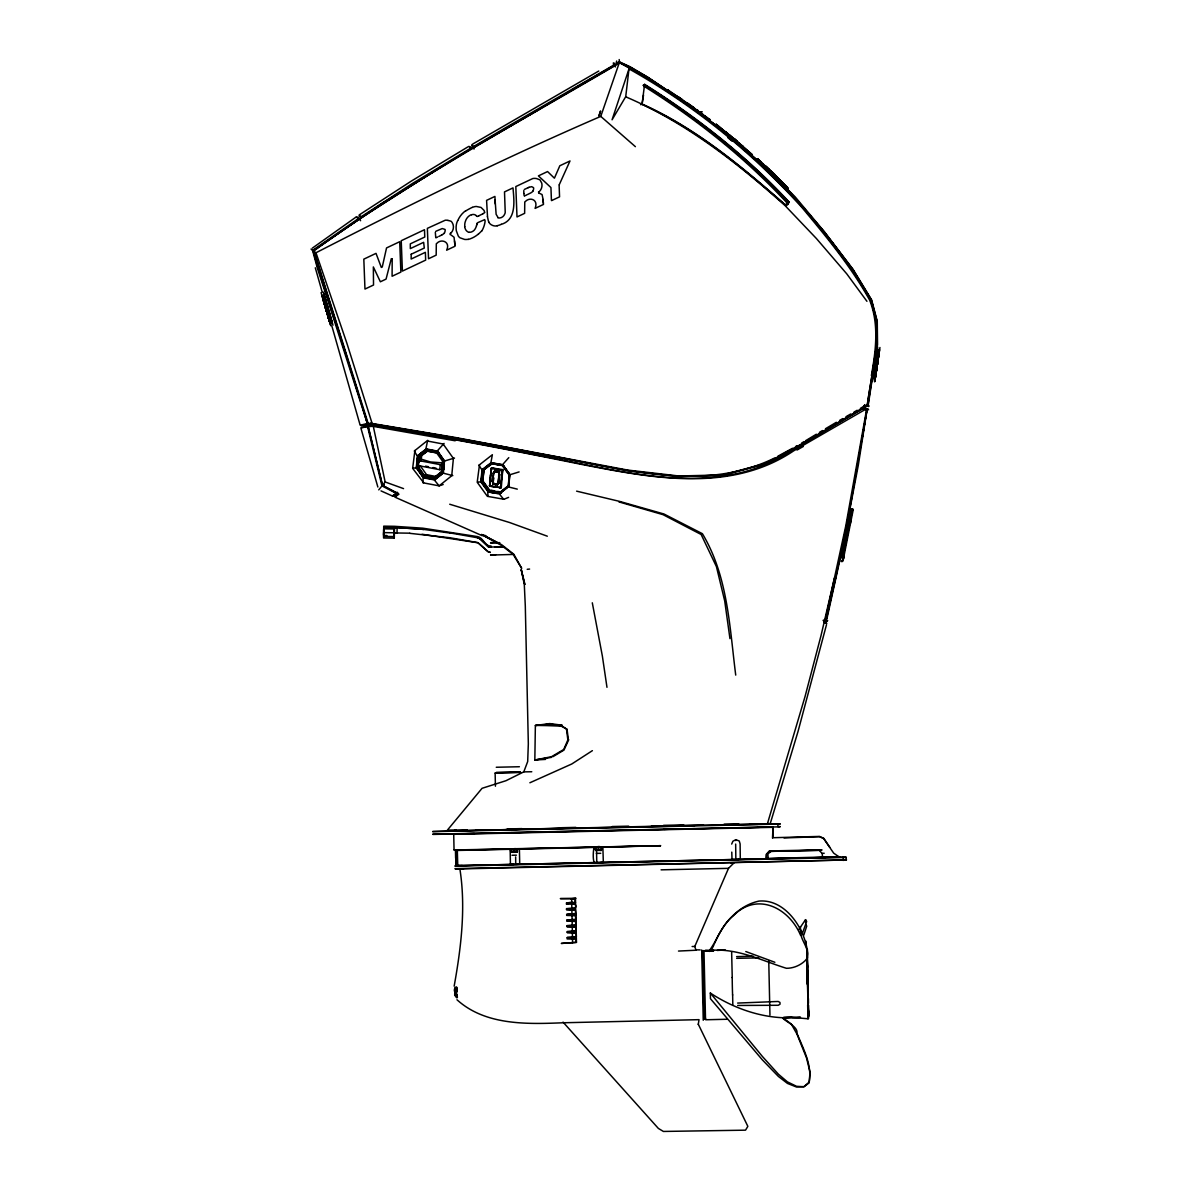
<?xml version="1.0" encoding="UTF-8"?>
<svg xmlns="http://www.w3.org/2000/svg" width="1191" height="1191" viewBox="0 0 1191 1191"><rect width="100%" height="100%" fill="white"/><g stroke="black" fill="none" stroke-linecap="round" stroke-linejoin="round"><path stroke-width="1.5" d="M435.325 232.334L435.757 237.679M484.499 212.072L484.275 210.986A5.523 5.106 -80.3 0 0 483.933 210.301L481.015 207.428L476.326 206.475A12.833 11.836 -83 0 0 472.455 207.353M523.787 190.634L523.861 193.433M807.974 1017.025L807.974 1018.781L791.702 1017.337L800.486 1017.278C768.686 1020.538 736.782 1010.4 710.327 993.041L710.476 998.743L762.329 1059.841L778.423 1076.47L787.474 1083.423L796.466 1087.011L803.955 1086.639L809.151 1082.098C812.322 1064.799 803.181 1048.72 796.928 1033.178C798.923 1023.62 768.642 1015.715 791.643 1017.248L782.815 1017.977M397.437 532.839L383.636 532.615L383.562 537.99L394.147 538.124L394.295 527.405L421.971 529.221M383.606 534.759L383.725 526.154L394.459 526.303L422.79 528.179L477.517 536.59C483.263 537.513 484.945 546.758 491.049 545.984M386.911 535.518L383.785 535.533L384.187 529.712M383.591 536.412L394.176 536.56L394.281 528.968L383.681 528.819M394.295 537.975L394.504 527.553M383.591 535.727L383.681 529.504L383.666 530.367M397.035 533.002L397.109 527.777L383.71 527.256M843.451 556.152L843.407 558.981L843.898 556.495M383.785 535.533L383.8 534.729M383.844 530.516L383.859 529.712M394.176 536.56L394.251 532.764M735.785 840.608L735.815 839.655L739.269 841.01L740.117 843.943L740.296 859.113L737.616 859.426M423.162 478.454L422.924 482.772L439.122 485.854L443.171 484.514M864.056 409.272L864.606 404.925M710.327 993.041L762.374 1056.447L778.393 1074.193L787.43 1081.875L796.556 1086.311L804.014 1086.743L809.195 1082.842L809.984 1071.96L806.501 1057.846L796.928 1033.996L791.315 1024.111L782.889 1017.754M877.35 364.654L878.258 358.372L876.04 373.006L878.898 354.189L875.147 378.812L879.449 350.779M877.588 362.719C877.335 364.729 878.63 355.99 877.767 361.93A8.545 1.161 83.7 0 0 877.722 362.198L877.201 365.577L878.065 359.682L875.847 359.474L874.194 370.356L874.432 368.912A14.515 1.489 78.1 0 1 874.447 368.778L877.737 347.162M876.278 356.675L876.68 354.099L875.727 360.337L876.472 355.424M875.847 359.518L873.465 375.21L874.164 370.58M874.715 381.671L877.261 364.908M873.107 377.517L874.134 370.833M873.777 373.155C873.375 375.775 874.432 368.868 873.837 372.768M874.804 366.441L874.283 369.805L874.775 366.575M877.425 364.089L877.573 363.136M644.599 84.338L642.038 104.346C694.547 127.899 739.343 164.909 782.338 202.53L785.077 204.912L787.936 204.42L789.142 202.053L786.09 198.763C744.375 154.413 696.154 116.614 644.599 84.338L644.51 87.33M878.407 357.672L878.794 354.829M876.189 372.232L876.368 370.907L876.174 372.188A26.708 7.369 67.5 0 1 876.114 372.575L875.802 374.778L876.025 373.2M878.273 358.58L877.975 360.278L875.847 359.593L877.975 360.292L875.847 359.608M443.915 469.165L439.792 469.701L417.356 465.443L418.22 459.16L419.545 458.639L430.502 461.959L441.548 462.808M444.407 464.118L440.283 464.654L439.792 469.701M490.32 475.179L489.605 486.196L501.292 487.595L502.751 469.626L491.541 467.914L490.484 475.283M491.436 468.376L502.289 470.519L500.473 487.595L499.491 487.804M434.879 479.645L423.698 477.442L416.552 467.795L417.684 455.945L426.542 448.962M416.552 467.795L417.907 456.064L426.393 449.275L437.305 451.344L444.213 461.051M419.083 462.168L419.56 457.061L427.003 451.121L436.531 452.922L438.467 451.851M421.004 461.081L421.659 456.004M434.179 477.576L436.114 476.504L426.572 474.688L420.527 466.187L418.592 467.274L424.636 475.775L434.179 477.576L441.623 471.636L442.71 461.379L436.546 452.774L426.854 450.927L419.292 456.972L418.294 467.363L424.458 475.998L434.149 477.844L441.712 471.8L442.59 461.423M437.603 451.061L444.377 461.006L443.097 472.723L434.596 479.511M437.38 451.017L444.481 461.006L443.335 472.991L434.611 479.958L423.415 477.844L416.299 467.855L417.445 455.87L426.184 448.903L437.484 451.106M510.686 851.505L510.671 848.915L510.701 851.55L517.49 851.431L516.596 851.431M510.656 848.96L517.445 848.841L517.445 851.178M595.128 849.481C597.45 841.963 609.509 851.386 595.887 849.63M874.983 365.205L875.162 364.074L874.298 369.716M875.445 377.1L875.668 375.701M876.427 370.475L876.606 369.493M875.37 362.704L874.998 365.175L877.261 365.086M877.901 360.992L877.722 361.99L878.02 360.233M873.137 377.339L873.435 375.388L872.973 378.485M877.439 349.052L876.859 352.834M875.698 360.471L875.549 361.498L875.936 358.997M876.308 371.473L876.263 371.518A25.056 7.414 60.3 0 0 876.323 371.25L876.174 372.083L876.353 371.026A8.084 0.923 84.7 0 0 876.368 370.877M873.226 376.788L873.405 375.582M875.638 375.909L875.906 373.914A18.044 5.583 68.2 0 0 875.995 373.393L875.921 374.019A22.227 10.838 26.6 0 0 875.921 373.885L873.807 372.947M492.568 475.715L494.176 471.353L498.835 472.187L499.714 474.614L499.193 479.511M492.985 475.79L492.389 481.521L493.193 483.71L497.376 484.409L499.52 482.191M493.387 481.09L493.729 477.889M499.118 476.876L499.714 474.614M875.787 374.703L876.025 373.364L874.76 381.641M479.482 464.818L477.204 482.266L487.387 496.334L503.957 499.267L508.602 497.362M499.937 493.416L488.444 491.466L481.149 481.715L482.415 469.85L491.645 462.733M491.481 462.808L482.578 469.775L481.328 481.64L482.921 480.956L490.037 490.781C483.308 491.541 499.654 494.741 501.351 492.806L488.757 490.737L500.086 492.374L508.468 485.809L509.004 474.911L502.304 465.577L491.57 463.656L483.129 470.251L481.923 481.521L488.682 490.841L499.431 492.761M487.804 492.374L487.968 496.275M489.695 485.526L491.555 468.018L489.605 486.196M492.434 478.276L492.836 483.948L497.496 484.782L498.865 482.757L499.401 476.921M493.059 475.819L493.238 483.665M493.104 481.075L493.446 477.844M500.473 487.595L502.662 470.311L491.541 467.914M499.58 493.565L508.483 486.613L509.748 474.747L502.974 464.773M508.631 486.806L509.912 474.673L502.796 464.847L491.302 462.882M873.375 375.775L872.527 381.433M877.172 365.801L875.013 365.027M491.02 461.944L492.374 454.724L479.184 465.041M491.943 481.521L494.503 471.755L497.585 470.951L499.565 471.949M498.969 476.891L497.287 484.439L498.508 482.623L498.776 472.217L494.295 471.413L492.955 473.393M875.579 361.32L875.772 360.054M877.856 361.245L877.841 361.171A12.342 1.816 81.4 0 0 877.827 361.469L877.812 361.32M876.606 369.314L876.487 370.297M876.933 367.349C877.142 365.801 876.576 369.612 876.904 367.572M878.869 354.665L879.092 353.176M874.536 368.198L874.67 367.275M628.997 68.884L612.07 119.785L625.722 96.679L628.997 68.884C693.549 105.076 752.027 152.433 801.737 207.264C826.331 236.726 850.97 266.456 869.653 300.132C879.241 324.384 875.802 350.645 871.365 375.597M864.175 405.55L867.852 405.55L877.261 344.512L877.008 321.257L871.365 299.849L852.845 269.404L824.306 231.917L787.593 189.443L763.312 165.579L725.81 132.767L685.391 102.515L647.651 77.221L629.994 67.053L619.454 62.289L571.948 89.801M426.05 448.099L427.688 440.313M358.997 216.003L360.933 217.923L361.081 216.792L412.443 183.459L470.445 148.369L471.562 148.681L470.653 149.232M643.527 95.072L642.038 104.346M823.249 620.66L825.839 621.062L835.68 577.918M851.654 498.285L867.018 409.898L866.735 408.632L864.413 408.185L864.324 408.945L868.165 408.96M713.647 950.612L705.385 950.641L709.508 951.356L713.647 950.612L705.429 950.418M878.928 353.593L879.955 347.504M875.087 379.214L875.251 378.47M875.459 376.907L875.474 376.698M879.42 351.017L879.613 349.722M875.489 372.158L876.636 364.535M878.184 354.337L877.797 356.913M875.4 362.511L876.04 358.238M876.65 354.233L876.07 358.104M877.127 361.364L877.588 358.327M875.281 373.498L874.432 379.021M876.844 352.968L877.395 349.395M878.362 353.206L878.943 349.38M864.413 408.185L863.386 408.781L866.944 409.287L862.433 437.112M397.094 492.211L396.543 492.776L382.609 485.496L368.138 426.661L369.329 425.544L374.718 425.857C443.707 437.052 512.309 450.332 580.776 464.267C650.703 477.889 730.277 493.61 793.608 450.883L866.735 408.632L845.789 525.812L824.797 622.342L826.837 623.34M698.268 1024.424L699.028 1019.66L563.06 1022.771C527.122 1024.215 485.481 1025.585 456.972 999.755M841.248 561.467L842.126 561.646L850.195 521.182M874.581 367.885L876.799 368.093L874.611 367.736M454.158 986.163C461.066 947.783 466.009 907.572 459.875 868.954M846.444 525.856L851.684 498.389M863.281 408.573L863.713 406.325M615.494 66.919L613.618 65.192L508.304 126.127L473.408 146.612L474.018 149.098M476.862 224.355L476.787 224.712A11.017 10.153 -79.2 0 1 476.519 225.828M785.077 204.912L782.353 202.172C739.477 164.581 694.755 127.69 642.351 104.153L640.564 104.659M490.32 552.326L487.878 551.478L477.829 542.62L449.766 537.722L409.749 533.33M601.783 847.158L600.979 847.039M851.773 508.646L853.232 509.688L850.761 522.045M843.079 551.567L843.719 548.411M842.975 561.095L851.059 520.601M852.667 508.825L850.046 521.926M841.471 550.168L846.444 525.99M360.59 220.722L359.369 218.965L313.561 250.512L367.691 423.907L372.128 423.49L455.007 437.41L627.776 470.088L678.81 475.983L722.729 474.926L766.2 463.239L803.434 442.963L866.706 405.58L867.376 404.24C871.842 369.925 883.722 334.016 870.695 300.147M835.68 577.784L841.471 550.302M834.444 577.992L821.046 635.503L805.101 696.333L767.614 823.1L768.984 823.696M828.46 609.598L825.214 623.31M647.368 77.862L619.484 62.751L616.64 64.403L616.64 61.009M826.524 624.605L798.015 731.527L770.413 823.041M510.165 849.019L510.418 864.19L513.857 864.383M595.068 849.689C594.145 838.732 591.391 863.624 595.247 862.582M476.995 223.729L477.04 223.625A9.2 8.441 -79.2 0 0 476.876 224.355M772.497 838.136L773.033 826.986M417.356 465.443L417.743 464.207M367.766 423.907L370.297 423.877L370.58 422.969M803.791 935.114L806.754 926.047L805.682 924.395M538.555 191.781L538.689 192.897M614.392 63.168L614.675 65.52L473.095 147.505L382.43 203.214L313.099 250.706L315.987 252.76C409.644 204.748 504.135 158.15 600.755 116.39L619.454 62.289L647.264 77.847L685.153 103.185M864.472 409.391L864.86 408.275L863.564 408.215L792.104 450.332C715.449 501.143 620.973 470.088 538.124 455.364C484.171 444.466 430.011 434.685 375.701 425.783L374.331 425.202M843.288 860.468L843.213 857.088M455.989 829.948L447.399 830.127L482.057 788.308L505.967 780.715L523.787 771.872L527.687 761.54L528.328 743.824L525.305 606.07L524.293 584.334L521.241 569.7L524.963 584.409M373.111 425.455L385.155 481.968L382.43 485.392L398.97 494.176L394.816 497.094L396.469 495.709M568.688 739.79L563.953 750.107L552.922 756.687M678.498 951.058L696.006 950.224L694.785 946.458L728.505 868.343L733.998 862.88L730.961 862.954M575.938 939.208L576.355 938.27L567.11 938.002L567.139 938.925L575.938 939.208L576.429 942.409L576.355 938.27M731.691 844.077L732.882 841.248L735.815 839.655M576.221 932.33L576.325 937.317L576.221 932.33L566.99 932.523L575.819 933.253M457.657 220.603L456.897 222.523A13.935 12.669 -79.7 0 0 456.287 225.144L456.138 226.558A17.85 16.242 -79.6 0 0 456.361 230.89L458.267 235.997A8.099 7.399 -78.5 0 0 460.009 237.813L464.594 239.421A16.049 14.679 -76.7 0 0 467.78 239.361L468.227 239.302M559.264 184.679L569.998 160.964L559.815 165.772L554.41 178.188L547.562 171.564L538.406 175.881L550.942 187.568L551.433 200.505M802.198 933.893L806.679 921.492L805.548 919.646L798.61 929.829M714.645 943.332C722.58 924.052 737.75 905.681 758.935 901.096C784.795 898.729 804.029 927.566 807.29 950.358M712.099 948.661L714.005 944.671M575.685 927.253L576.087 926.449L566.856 926.658L575.685 927.253L576.191 931.362L566.976 931.645L575.759 930.9M643.676 84.933C694.963 117.105 742.931 154.77 784.482 198.912L787.832 202.515L786.298 205.552L786.76 202.664L789.142 202.053M773.048 837.72L819.482 836.424L823.8 838.33L829.725 847.233M567.154 729.294L561.229 726.138L537.9 725.274L547.592 724.545L561.423 725.513L567.08 729.532L568.405 739.968M575.551 921.492L575.968 920.822L566.737 921.03L575.551 921.492L576.072 925.481L566.827 925.69L575.625 924.945M575.432 915.775L575.849 915.135L566.603 915.343L575.432 915.775L575.938 919.854L566.708 920.048L575.506 919.288M377.86 487.03L360.903 428.165L371.413 425.142L364.64 426.408M498.791 482.712L497.496 484.782M493.238 473.467L495.471 471.219M499.803 482.266L497.466 484.677L492.836 483.948M481.551 534.536L501.634 544.719L513.842 554.247L521.703 568.39L513.113 554.336L501.292 545.284L481.551 534.536L486.062 535.771M575.298 909.984L566.484 909.611L575.298 909.984L575.819 914.167L566.588 914.375L575.372 913.512M378.753 489.873L381.969 485.913L367.647 426.929M713.394 951.013L713.707 950.254M768.701 169.837L768.225 168.556M669.163 91.841L680.18 98.317L667.094 90.084L668.553 91.171M696.705 110.257L701.573 113.398M700.01 111.999L699.296 112.49L699.876 111.835M708.094 119.04L709.717 119.502M729.056 135.372L725.661 131.769M481.566 231.039L478.172 234.404M423.415 477.844L416.79 467.721M503.049 464.103L508.795 457.657M437.812 450.332L444.079 443.424M575.179 904.297L566.35 904.014C578.618 899.473 579.392 912.544 566.454 908.644L575.253 907.736M821.909 849.793L769.297 850.97L766.23 854.364L766.289 858.532L766.632 854.483L769.475 851.371L821.626 850.255L769.58 851.416M459.354 865.589L845.923 857.029L846.429 859.962L455.394 869.043M394.906 494.429L393.298 495.888L397.526 492.568M766.751 854.498L770.577 851.922M381.016 490.9L392.494 496.051L394.102 494.578M417.684 455.945L426.438 449.007M421.703 454.366L424.696 452.029M427.688 451.032L419.679 457.016M437.35 475.507L442.308 471.547M434.626 479.735L443.499 472.753M396.96 493.163L392.494 496.051M491.809 463.12L482.757 470.028L481.536 481.611L488.489 491.198L499.535 493.193L508.229 486.39L509.45 474.807L502.513 465.205L491.451 463.225M508.393 485.705L500.086 492.374M455.468 987.964L454.605 988.634C453.905 996.539 460.143 987.354 455.468 987.964L456.778 987.324M450.719 233.064L450.406 233.302A2.576 2.352 -79.6 0 0 450.079 233.57L450.138 234.567M312.325 248.145L355.811 217.238M414.9 450.526L412.652 468.346L423.624 482.712M311.045 249.068L312.563 250.378L358.223 218.712L359.369 218.965L357.404 217.075M359.622 214.663L411.252 181.136L467.989 146.835M360.933 217.923L442.099 166.144M396.469 494.593L398.33 493.357M592.389 750.658L571.784 763.982L529.876 782.77M491.183 468.539L492.032 467.706M500.443 488.072L501.292 487.595M825.839 621.062L827.715 620.69M499.788 471.785L498.434 472.455L499.223 474.584M795.514 446.61L797.107 445.657M805.712 440.64L816.356 434.224M819.393 432.393L822.43 430.561M825.482 428.73L836.365 422.284M860.364 408.409L863.594 406.473M502.289 470.519L503.153 470.103M472.708 144.066L598.775 71.043M619.499 63.049C516.805 123.343 411.773 180.273 315.019 250.036L313.099 250.706L317.64 266.844L348.457 362.213M616.893 63.302L619.424 61.843L629.979 66.696L647.8 77.221L685.629 102.56L726.063 132.811L763.565 165.623L795.126 196.828L824.485 231.858L853.098 269.434L871.604 299.864L877.261 321.272L877.544 344.541L868.15 405.58L864.338 405.565L865.41 405.923M801.692 443.007L804.178 441.563M839.566 420.438L842.752 418.577M845.952 416.731L850.761 413.962M853.962 412.116L857.163 410.255M539.434 109.274L473.184 147.729L471.621 145.6M382.609 485.496L384.276 484.543M797.032 450.034L803.285 446.476M426.572 474.688L424.636 475.775M575.476 898.818L570.951 898.863L575.953 898.237L560.321 898.61L575.476 898.818L575.566 902.852L566.335 903.046L571.71 902.183L575.566 902.852M774.567 458.029C699.876 494.786 615.092 466.574 537.9 453.429C483.903 442.62 429.623 433.301 375.284 424.428L370.371 423.862M777.827 456.257L792.491 448.278M435.832 231.292L442.248 228.553L444.958 229.401A1.563 1.414 -79.6 0 1 445.211 230.071L445.002 231.516A5.985 5.434 -79.5 0 1 444.362 232.87M524.293 189.488L528.164 187.657M456.689 990.599C458.237 995.512 455.036 979.925 454.783 991.537M482.846 213.814L478.931 215.765M454.56 991.582L454.515 989.527M441.772 234.984L438.928 236.399M477.651 482.027L480.241 481.938M517.385 849.049L516.566 848.9M527.39 194.595L530.233 193.18A9.275 8.694 -78.7 0 0 532.958 191.215M478.797 215.824L478.082 216.166A4.987 4.585 -79.1 0 1 477.204 216.494L476.355 215.899M526.526 195.026L524.65 195.875M437.737 236.979L436.189 237.679M849.749 523.445L850.568 523.057M551.746 200.535L559.562 196.828L559.115 185.037M496.617 471.13L497.615 470.698M495.143 484.96L496.141 484.529M501.292 224.34C516.983 219.769 513.946 200.133 513.008 187.88L504.508 191.9L505.222 212.34A5.136 4.794 -79.8 0 1 504.88 213.68L504.746 214.008A6.238 5.791 -78.8 0 1 497.927 217.849M413.217 468.093L415.704 467.989M509.659 474.628L502.944 465.368L491.675 463.716M494.295 471.413L495.292 470.981M482.415 469.85L485.377 468.569M495.262 484.663L496.171 484.275M494.205 483.278L492.97 483.874L493.967 483.442M508.483 486.613L499.565 493.893L488.042 491.823L480.792 481.819L482.072 469.73L491.139 462.644L502.662 464.713L509.912 474.718M455.721 993.502L454.694 992.892L455.602 996.659M456.778 994.172L456.808 995.646L456.808 994.172C452.401 989.215 459.235 999.175 456.987 996.897M368.287 423.192L360.173 425.276M416.671 467.735L420.572 466.202M529.042 187.3L531.677 186.659L533.419 187.597A1.563 1.474 -82 0 1 533.672 188.267L533.464 189.711A6.178 5.836 -81.9 0 1 532.824 191.066M519.112 471.919L510.611 474.539M454.5 458.044L445.255 460.798M374.57 424.636L368.555 425.768M323.267 292.063L324.905 297.661L322.88 298.405M329.49 321.228L325.054 306.027A8.62 1.801 -77.7 0 0 324.979 305.804L324.562 304.524L330.83 325.783L324.562 304.509L326.736 303.913L329.996 315.064L329.267 312.548M329.058 319.888L329.877 322.672L328.895 319.218A18.922 5.866 -71 0 1 328.776 318.905L324.577 304.568L326.736 303.928L324.711 305.015L327.451 314.379A17.359 8.203 -52.3 0 1 327.57 314.766L330.205 323.758M325.381 307.323A19.547 6.61 -69 0 0 325.277 306.98C325.247 304.777 325.768 314.007 328.001 308.246C324.756 297.184 331.619 320.573 332.974 325.247M331.053 318.682C330.904 315.436 327.331 317.893 329.044 319.739M785.747 204.673L787.683 204.123L788.71 202.113L785.822 199.001C744.241 154.8 696.214 117.075 644.822 84.918L643.021 85.41M785.077 204.584L787.936 204.42M313.858 250.691L368.064 423.147L369.24 423.326M497.213 225.695L498.999 225.218A24.073 22.257 -75.8 0 0 501.277 224.325M454.649 995.155L454.828 993.651M595.872 847.084L595.038 847.054M601.008 849.585L601.783 847.292M517.296 489.129L509.272 487.149M511.549 848.96L510.671 849.109M364.535 426.884L366.768 426.423M361.022 425.738L371.83 423.862L371.934 425.098M364.55 425.172L366.783 424.711M452.818 475.596L444.049 473.378M361.305 427.45L368.138 426.199L382.43 485.392M366.158 424.428L370.565 423.639L367.275 424.562M370.788 425.693L371.786 425.589L371.175 423.609M484.767 219.591L478.559 222.3A4.972 4.57 -79.2 0 0 476.891 223.446M576.429 942.409L561.303 943.436L576.012 942.364M551.522 757.357L534.833 760.007L535.369 725.483L549.736 723.577L562.316 725.215M529.593 569.06L527.211 569.313M787.832 202.515L786.76 202.664L783.886 199.552C742.663 155.813 695.187 118.326 644.316 86.452M694.785 946.458L692.135 946.517M368.138 426.661L372.783 426.289L455.185 440.789M455.632 858.249L455.453 850.493L511.267 849.272M819.676 850.91L822.192 853.426L824.187 853.247M575.893 936.945L567.095 937.511L576.325 937.317M766.691 858.517L839.193 856.642M717.22 950.448L725.334 949.956M545.582 759.396L534.833 760.007L551.522 756.702L563.73 749.496L567.869 739.939L566.574 729.785M713.394 950.686L705.385 950.641M495.724 554.798L490.558 554.932M706.218 1019.764L726.867 1019.258M737.646 1003.075L778.155 1001.467L779.986 1002.435L780.031 1004.221L778.229 1005.278L737.691 1005.457M455.185 850.24L456.108 850.21M596.453 847.382L515.465 849.168M750.151 824.261L770.428 823.651M454.054 849.987L660.543 845.699L600.368 847.292M459.503 865.589L455.394 865.678L825.81 857.49M494.801 547.145L504.448 546.952M767.629 823.71L505.713 829.606M768.657 823.8L779.986 823.844M516.894 851.759L516.165 851.773M600.532 850.404L601.455 850.389L595.679 850.448M490.216 547.101L491.064 547.086M432.839 831.452L560.887 828.236M453.711 834.325L772.691 827.328M455.022 868.626L846.429 859.962M518.8 772.23L520.482 772.185M507.262 828.951L521.971 828.608M561.586 827.715L575.863 827.388M612.174 826.539L628.684 826.152M432.705 834.176L779.986 826.837M432.958 834.429L463.076 833.774M511.907 851.252L516.298 851.148M596.259 849.377L600.651 849.287M599.415 849.912C606.115 849.823 590.87 850.002 597.554 849.942M511.996 855.272L516.388 855.168M596.349 853.396L600.74 853.307M456.585 865.649L462.287 865.529M600.562 862.463L603.212 862.403M730.991 859.589L734.385 859.5M463.522 868.864L460.336 868.939M736.619 956.596L753.188 956.209M710.015 119.502L708.481 118.564M496.811 542.53L490.737 542.664L492.389 542.62M490.558 542.858L499.788 542.649M477.323 537.647L480.345 539.017L488.816 547.071L504.344 546.788M490.305 552.475L487.893 551.641L478.842 543.409M513.515 554.425L490.632 555.08M496.26 767.257L519.41 766.736M496.379 772.423L519.529 771.917M523.787 771.872L531.781 771.753M496.081 772.736L519.842 772.2M495.441 772.751L497.109 772.706M495.128 773.048L520.795 772.483M663.551 825.348L683.768 824.916M455.051 830.112L467.155 829.859M561.601 828.326L575.878 828.013M651.328 826.226L703.583 825.11M456.034 830.722L694.487 825.72M721.344 825.125L757.774 824.336M432.646 831.66L780.179 824.038M453.831 833.983L511.877 832.703M533.33 832.226L558.103 831.69M663.982 829.368L694.547 828.698M721.389 828.117L767.376 827.105M466.544 833.7L474.36 833.521M510.999 832.717L735.532 827.79M757.744 827.313L772.036 827.001M454.352 850.255L660.543 845.699M518.591 864.279L515.733 864.338L515.643 856.91M838.821 857.207L839.878 857.178M846.369 857.446L454.888 866.125M661.079 869.832L728.505 868.343M547.786 725.23L535.369 725.483L550.212 724.247L562.152 725.661M784.035 837.943L819.423 836.692L823.636 838.553L833.655 853.113L839.149 856.984M518.249 848.841L519.395 849.079L519.723 863.981M511.639 851.818L516.864 851.759M596.959 850.434L596.006 850.448M515.599 852.25L517.088 852.25L511.311 852.309M736.648 958.323L758.756 957.877M475.671 830.142L479.467 830.067M765.843 858.815L766.289 858.532M490.618 547.101L487.774 546.446L479.11 538.034L449.647 532.853M724.143 824.172L738.822 823.949M780.239 826.569L777.931 826.614L777.872 824.098M422.061 534.253L477.77 542.754M598.701 846.801L599.966 846.786M514.348 848.662L515.599 848.662M841.65 558.013L851.163 510.403M696.154 949.867L700.159 949.897M825.988 621.077L827.045 621.106M450.957 234.91L454.069 237.247L455.007 246.239L446.64 250.199C450.764 241.713 441.221 238.513 437.037 243.187A4.451 4.035 -79.7 0 0 436.308 243.768L436.174 255.142L428.537 258.76L427.361 228.359L445.226 220.231A11.568 10.525 -81.7 0 1 447.488 220.29L447.95 220.365M397.437 532.987L409.749 533.181M826.256 622.387L824.023 622.149M421.971 529.37L423.639 529.533M864.011 406.86L865.247 407.233M395.486 527.494L422.82 529.28L449.632 533.002M395.427 532.69L397.035 532.839M598.418 849.436L598.388 847.307M823.323 620.139L826.494 620.645L842.052 550.302L858.294 465.309L867.256 408.647M863.564 408.215L864.487 408.394M873.435 375.433L875.638 375.761M500.815 487.908L489.382 485.6M502.93 465.487L492.389 463.597L483.293 470.266C479.973 505.029 486.702 446.819 482.712 481.194L489.412 490.454M490.29 486.166L494.89 486.985M491.228 490.26L494.459 490.841M497.704 491.421L500.935 492.002M489.546 490.29L500.101 492.181M866.944 409.287L868.626 409.793M417.847 460.396L440.283 464.654M432.988 467.557L435.966 468.123M425.544 466.157L428.522 466.723M851.639 509.376L853.232 509.688M841.367 560.842L842.245 561.021M863.966 406.339L865.008 406.667M538.972 193.076L542.069 194.55L543.051 199.21M576.608 491.154L619.543 501.381L663.938 513.991L702.392 533.687C727.999 576.325 729.577 627.076 735.725 675.103M455.677 991.865L456.882 992.177M865.515 409.674L866.304 409.883M618.903 501.902L663.03 514.661L701.142 534.491L716.431 566.618L724.709 600.979L729.949 638.614M449.722 504.24L509.495 522.492L547.324 536.203M745.789 951.535L774.865 962.283M488.995 547.131L487.759 546.267M385.155 481.968L403.555 488.623M868.179 405.595L869.207 406.071M498.017 217.477L496.126 214.306L495.084 199.76M395.74 497.51L482.34 535.756M625.722 96.679L627.612 97.632C686.597 123.179 737.527 163.048 785.092 205.641L816.356 238.468L846.801 273.9L866.929 301.308M496.528 471.502L498.553 472.38M396.141 493.282L381.969 485.913M486.33 536.605L497.049 542.277M868.388 406.593L867.271 405.253L876.725 344.467L876.442 321.362L870.844 300.162L852.265 269.836L823.71 232.334L802.838 207.115L762.836 166.144L725.379 133.362M867.182 405.163L867.852 405.55L796.779 447.042L765.798 463.761L722.446 475.462L678.676 476.549L627.851 470.683L455.185 438.035L372.932 424.07L368.495 424.383L368.227 423.579M685.569 102.009L694.293 107.86M690.125 105.805L693.102 107.8M675.922 96.218L677.292 97.126M675.461 95.905L672.364 93.806M678.2 97.751L679.138 98.377M687.743 104.213L686.552 103.409M680.656 98.302L679.153 97.32M681.252 99.076L678.766 97.796M680.046 98.615L682.83 100.506L681.818 99.091M679.421 98.436L680.88 99.553M685.212 101.771L667.541 89.653L669.536 91.365M683.053 101.027L684.125 101.756M671.798 93.419L668.851 91.379M524.219 195.875L523.876 193.552M685.659 102.471L686.835 103.334M697.077 109.78L698.298 110.689M698.492 111.582L699.727 112.475M701.871 114.5L693.177 108.068M687.222 102.858L688.115 103.513M703.226 114.738L688.443 103.766M701.827 114.351L703.345 115.587M702.824 114.336L705.682 116.569M703.077 115.274L703.836 115.944M703.717 115.75L704.819 116.673M704.715 115.735L706.65 117.299M704.343 116.212L705.295 117.046M704.968 116.673L705.787 117.403M684.989 103.141C750.196 148.279 806.843 204.971 852.428 269.866M706.591 117.15L707.633 118.028M688.145 104.302L689.812 105.552M690.646 106.178L692.388 107.488M706.218 117.626L707.26 118.504M707.231 117.611L708.615 118.772M706.844 118.088L708.228 119.249M479.05 538.168L480.271 539.151M727.046 133.69L725.438 131.591L728.416 134.017M722.624 130.325L718.858 127.214M723.369 130.921L724.113 131.546M725.647 132.797L715.731 124.623L717.027 125.695M728.029 134.494L725.289 132.246M726.421 133.437L730.038 136.176M727.775 133.749L731.393 136.518M728.743 134.553L732.659 137.814M729.398 134.836L730.381 135.655M729.011 135.312L729.994 136.131M718.367 126.827L717.533 126.127M729.339 135.848L731.304 137.471M751.893 155.172L739.909 144.751M731.363 136.459L736.246 140.598M730.976 136.935L736.827 141.893M600.755 116.39L635.399 146.672M735.547 140.24L740.147 144.23M735.175 140.717L737.065 142.325M734.296 138.93L735.264 139.749M736.336 141L737.289 141.803M733.924 139.407L734.892 140.225M735.964 141.476L739.775 144.707M716.193 124.192L726.272 132.618L716.253 124.251M736.246 140.583L737.199 141.416M738.39 142.652L741.085 145.034M737.214 141.416L742.499 145.987M736.842 141.893L740.787 145.287M738.971 143.947L740.713 145.51M740.296 144.275L742.008 145.838M741.219 145.079L752.37 154.785L742.157 145.883M361.022 216.732L359.206 214.931M739.149 143.069L740.117 143.903M738.777 143.545L739.745 144.379M741.77 146.359L745.372 149.485M740.668 145.213L743.541 147.714L742.961 146.404M741.606 146.002L742.99 147.208M751.774 155.083L750.985 154.383M743.318 146.687L742.008 145.57M680.18 98.317L679.212 98.243M757.67 158.76L761.272 162.155M763.327 164.045L757.729 158.82M762.657 164.239L757.297 159.252M763.595 164.328L772.021 172.248M764.518 166.011L757.416 159.371M764.25 165.728L765.843 167.261M765.485 166.785L767.361 168.675M766.275 166.8L771.947 172.204M766.587 167.916L765.619 166.085L769.073 169.345M766.959 168.169L765.798 167.082M766.662 167.916L767.853 169.033M767.421 168.705L771.574 172.68M767.555 167.916L765.813 166.264M356.332 216.881L358.223 218.712M769.029 169.301L770.756 170.968M768.657 169.792L769.55 170.641M770.726 170.923L781.222 182.059L771.202 172.219M770.354 171.4L771.232 172.248M774.507 174.645L781.743 181.761M775.326 175.434L780.939 180.928M777.351 178.278L774.061 175.077L778.17 179.082M775.415 176.313L776.249 177.131M775.773 175.821L776.606 176.64M778.229 179.126L779.777 180.66M779.033 179.915L780.745 181.613M779.465 179.469L780.254 180.243M780.15 181.032L784.333 185.215M781.475 181.494L783.857 183.89M781.415 182.283L785.092 185.99M782.1 182.119L783.276 183.295M783.604 183.622L787.921 188.029M784.169 184.203L786.745 186.808M784.616 185.498L785.554 186.466M785.122 186.019L787.713 188.669M768.314 858.83L767.853 854.557M787.087 187.166L788.07 188.178M563.045 1022.101L658.37 1128.428L663.402 1131.45L745.521 1130.17L747.844 1126.358L698.254 1024.141M473.408 146.612L471.889 144.543M434.909 480.688L439.122 485.854L451.731 475.76L453.399 458.431L443.126 444.005L426.929 440.938L414.319 451.017L416.895 455.424M499.818 494.533L503.599 499.237M471.562 148.681L469.954 146.582M470.445 148.369L468.897 146.299M800.605 935.352C789.097 907.899 757.044 891.419 733.418 915.715C721.731 924.737 717.711 939.312 709.404 950.537C736.485 947.589 761.525 960.542 786.432 968.298C793.98 968.313 801.409 964.933 806.456 959.336C811.25 948.84 799.489 940.309 800.546 930.141M479.005 465.279L481.581 469.343M732.018 859.56L731.78 852.116M327.808 315.511C328.359 317.506 325.634 308.067 328.061 316.449A16.719 5.851 31.8 0 1 328.18 316.866L328.731 318.726M328.359 317.446L327.853 315.719L328.731 318.652L322.984 299.001L323.967 302.484M322.955 299.045L328.076 316.508M325.098 298.346L325.992 301.368M323.52 300.921L322.999 299.03L326.17 310.017L325.069 306.236A15.007 4.094 -73.5 0 0 325.024 306.072C328.567 303.005 326.81 307.218 328.731 310.717M332.438 323.416L329.282 312.637L329.847 314.543M327.063 312.905L326.483 311.059L327.093 313.025A12.386 1.519 60.3 0 1 327.183 313.471L327.436 314.245M602.869 846.965L603.316 862.135M328.954 311.521L328.388 309.571M324.815 305.372L324.577 304.434M326.587 311.313C328.18 316.94 326.17 309.824 327.049 312.995M329.624 321.793L329.833 322.508M325.56 299.909L327.108 305.179M329.981 315.005L331.009 318.518L330.77 317.684A7.965 1.519 -84.4 0 1 330.77 317.997M327.838 315.704L327.793 315.555M329.103 320.022L329.356 320.885M842.32 555.393L843.258 557.85M326.9 312.504L329.073 311.908L329.52 313.397M326.691 311.7L327.078 312.935M331.768 321.123L332.051 322.076L331.262 319.367M325.143 306.474L324.622 304.554L324.86 305.417M315.987 252.76L346.789 342.963L372.128 423.49M324.92 297.735L323.803 293.894M324.801 305.179L321.079 292.614M330.964 323.833L329.847 320.037M324.637 304.762L326.9 304.494M329.594 313.695L329.356 312.876M326.319 302.499L328.314 309.303M324.28 303.392L324.488 304.092M321.734 294.847L322.687 298.107M326.111 309.779L326.408 310.806M353.325 377.86L358.178 393.298M363.047 408.915L367.662 424.487L317.163 267.424L312.563 250.378M324.235 303.407L324.458 304.122M328.269 309.154L327.331 305.953A18.58 6.104 -69.7 0 0 327.242 305.67M325.456 307.427L325.947 309.243M325.322 299.09L325.619 300.102M324.175 295.16L327.823 307.635M328.805 316.449L329.535 318.95M324.845 297.482L325.217 298.733M325.739 305.968L322.687 295.532M327.54 312.116L328.403 315.064M326.185 307.501L327.093 310.598M359.92 424.368L331.961 326.349M322.18 292.048L315.302 267.796M521.256 569.7L524.65 584.364M865.455 408.841L865.738 410.076M592.299 602.81L602.363 656.047L606.978 687.311M616.64 64.403L616.357 62.066M487.506 216.613L486.583 200.371L494.935 196.426L495.262 203.944M457.761 865.634L457.329 850.463M613.618 65.192L613.35 62.87M543.394 203.244L543.215 201.562M454.932 245.048L454.575 240.895M822.192 853.426L822.534 857.222M543.066 199.463L543.468 204.435L535.087 208.395C538.734 199.656 530.025 196.664 525.425 201.428A4.332 4.079 -81.4 0 0 524.769 201.979L524.635 213.338L516.998 216.956L515.822 186.555L532.764 178.546A11.612 10.972 -85.2 0 1 536.501 178.561L539.97 179.856L541.756 183.146A8.397 7.95 -81.9 0 1 539.478 191.423M619.186 59.55L619.484 62.751M543.2 201.309L543.096 199.835M456.853 996.941L456.927 997.939L454.724 994.545M464.698 226.632L464.788 223.968A15.349 14.009 -79.6 0 1 465.13 222.166L465.904 219.978A10.094 9.275 -80.9 0 1 471.502 214.633M731.631 951.683L732.242 977.647M709.494 951.237L709.598 950.463M808.347 1015.997L808.451 1018.558L807.334 949.421L807.394 954.438M571.74 904.371L571.829 907.81M806.932 952.413L807.513 957.921M800.412 926.806L800.531 930.201M807.721 967.047L807.066 956.165M807.126 960.72L807.677 983.974M807.662 1005.025L807.974 1018.781M701.707 949.956L703.241 1020.24M805.548 919.646L805.637 922.802M807.319 969.459L807.721 983.885M808.079 1000.291L808.421 1015.893L806.962 949.703L807.245 962.358M806.888 968.73L806.977 971.618M704.015 951.296L703.985 950.507L705.519 1019.645L705.489 1018.082M806.903 948.795L806.992 954.646M806.649 958.785L808.287 1010.951M769.952 1015.104L768.746 960.675M732.807 1004.906L732.629 994.768M575.595 903.82L575.685 908.435M575.968 920.822L576.072 925.481M576.087 926.449L576.191 931.362M575.059 899.041L575.134 902.108M572.127 921.566L572.201 925.02M495.143 773.435L495.426 786.209M455.9 858.235L455.855 865.678L455.736 850.493M453.726 834.772L454.039 849.466M807.319 965.305L808.302 995.244M772.706 827.76L772.899 836.648M704.03 1019.422L702.511 950.76M596.512 849.704L596.78 862.269M575.715 909.403L575.819 914.167M575.849 915.135L575.938 919.854M572.335 930.975L572.261 927.327M571.874 910.043L571.948 913.586M572.008 915.849L572.082 919.363M806.054 941.218L806.158 946.711M572.38 933.327L572.469 937.019M456.629 987.235L456.659 988.828M807.632 981.622L808.093 1004.891M807.513 972.496L807.587 978.124M808.406 998.52L808.481 1003.403M735.666 844.062L735.844 859.202M514.021 849.183L514.05 851.297M808.555 1005.085L808.808 1016.161L808.689 1011.144M454.813 992.832L454.694 993.696M572.514 939.282L572.529 942.587M571.71 899.116L571.71 902.183M528.164 187.687A33.869 32.008 -86 0 1 529.042 187.315M497.243 225.858A9.573 8.858 -76.2 0 1 489.948 223.744A5.24 4.853 -78.8 0 1 489.01 222.27M488.905 222.315A16.927 15.647 -79.3 0 1 487.878 218.563L487.834 218.295A61.203 55.858 -81.3 0 1 487.402 216.628M484.797 212.37A4.615 4.258 -80.2 0 1 482.817 213.725M471.562 214.812A5.121 4.719 -80.1 0 1 476.296 215.616M469.12 232.409A6.536 5.97 -79.5 0 1 464.773 226.632M469.507 232.2A5.047 4.63 -78.2 0 0 471.398 231.977L471.904 231.769A8.694 7.98 -78.2 0 0 473.363 230.92A6.342 5.821 -78.5 0 0 474.703 229.58A11.612 10.674 -78.9 0 0 476.46 225.814M485.169 220.722A23.105 21.423 -79.2 0 1 481.715 231.143M478.097 234.285A28.078 25.74 -77.3 0 1 468.257 239.451M457.746 220.648A23.15 21.066 -79.7 0 1 465.755 210.643M465.875 210.852A48.057 44.231 -82.7 0 1 469.046 209.02L471.413 207.77A32.008 29.522 -83.8 0 1 472.306 207.383M444.496 233.034A9.468 8.545 -77.4 0 1 441.742 234.91M447.935 220.499A11.821 10.749 -82.4 0 1 451.568 221.571M452.089 222.419A7.95 7.235 -79.9 0 1 450.868 233.153M807.141 984.064A35.938 1.37 88.6 0 1 806.903 971.097M808.168 1005.68A35.715 0.997 86.6 0 1 808.376 1016.504M807.007 953.842A35.745 1.131 -89.9 0 1 807.364 968.908M732.584 995.066A33.11 1.548 88.9 0 1 732.197 977.424M701.707 112.177A79.276 5.687 25.5 0 1 700.829 112.296M702.08 111.701A79.276 5.687 25.5 0 1 701.201 111.82M733.805 139.153A87.911 10.436 40 0 1 736.291 141.238M732.391 138.096A92.675 11.895 40.1 0 1 735.323 140.568M727.746 137.561A69.138 3.216 39.8 0 1 732.018 141.119M734.192 138.677A87.911 10.436 40 0 1 736.663 140.761M732.763 137.62A92.675 11.895 40.1 0 1 735.71 140.091M728.118 137.084A69.138 3.216 39.8 0 1 732.391 140.642M772.096 171.936A75.197 8.784 43.9 0 1 774.671 174.407M772.096 172.085A78.144 9.424 44 0 1 774.641 174.526M392.196 259.043L392.092 276.252L400.876 272.099L399.714 241.699L386.539 247.936L382.266 267.007L381.328 267.439L376.014 253.37L363.821 259.147L364.967 289.071L373.527 285.021L373.349 266.933L380.376 281.791L386.063 279.096L391.303 258.641L392.196 259.043M411.208 254.219L411.133 259.043L425.366 252.313L425.663 260.114L402.394 271.101L401.233 240.716L424.487 229.714L424.77 237.024L410.314 243.857L410.329 248.606L423.639 242.324L424.294 248.041L411.208 254.219M875.608 361.171L877.782 361.588L875.608 361.171M600.026 112.594L598.909 116.003L600.577 110.971L600.026 112.594M325.128 298.465L322.984 299.135L325.173 298.569M774.299 174.898A75.197 8.784 43.9 0 0 771.723 172.427A78.144 9.424 44 0 1 774.269 175.017"/></g></svg>
